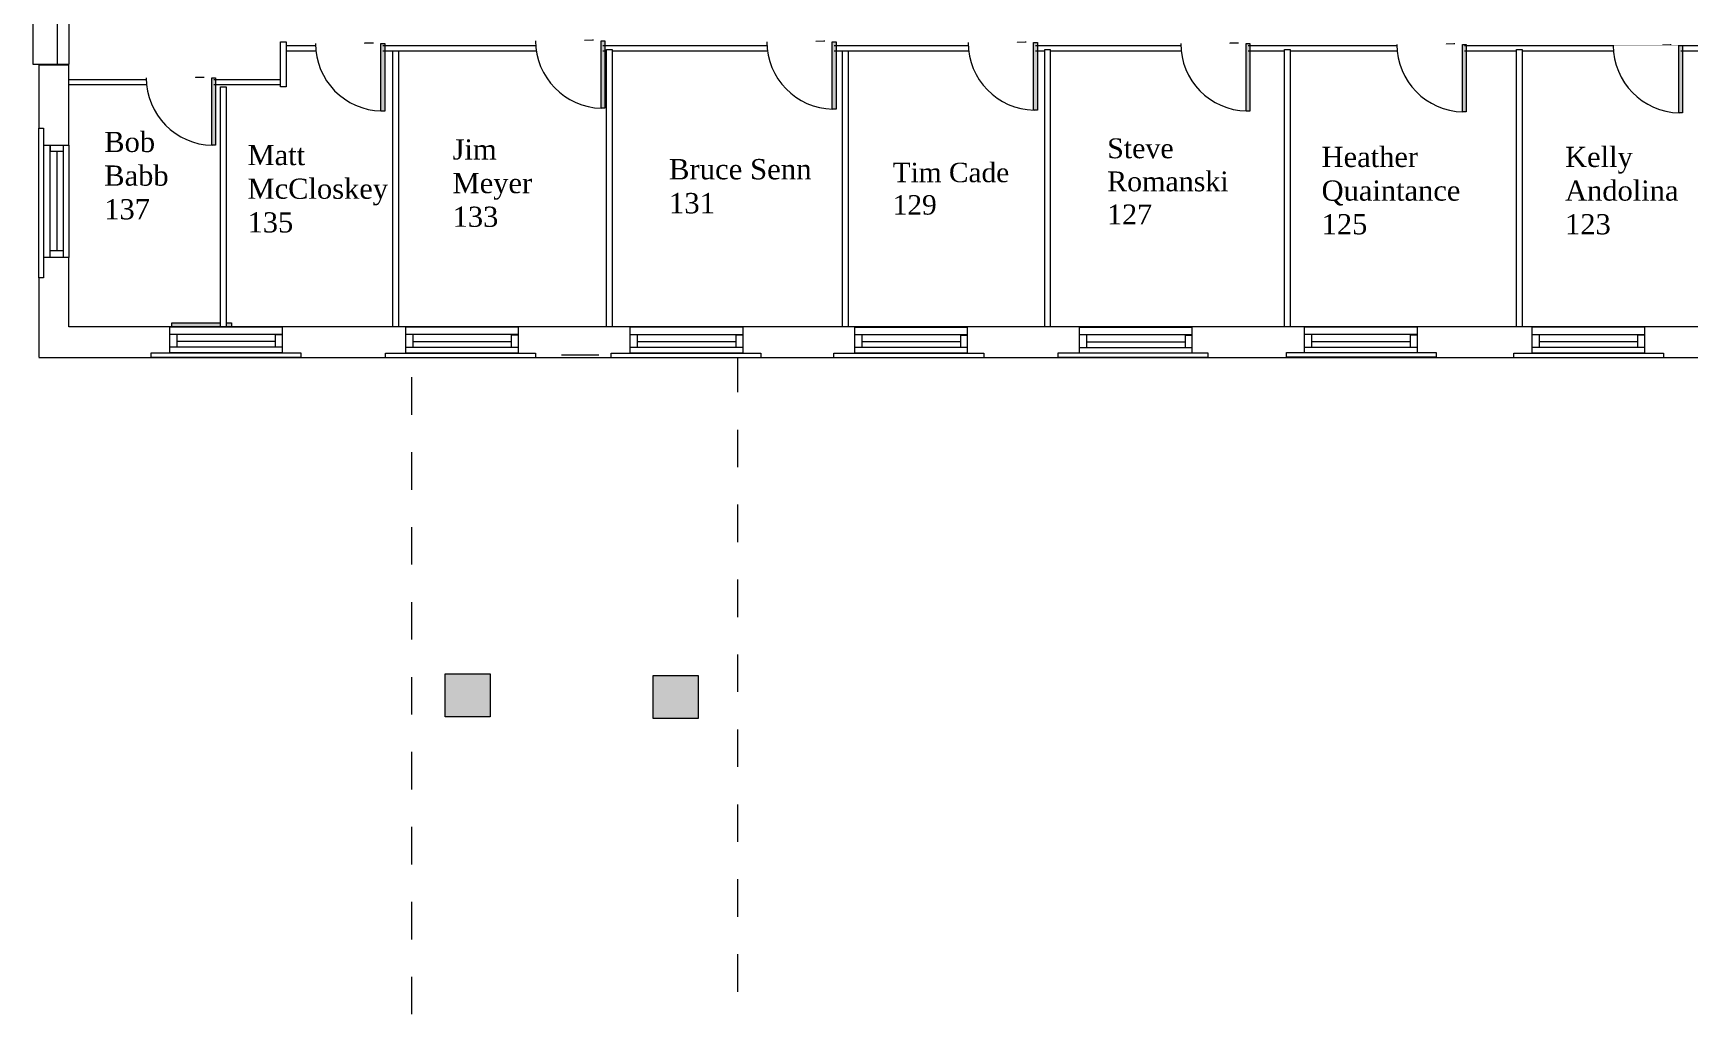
# Model space of a CAD drawing. Header units: inches. Extents: x -1989 to 2159, y -2212 to 2149.
# Drawn here: x -1846 to -962, y -367 to 160 of the extents above; entities that cross this region are included whole.
import ezdxf

# ---------------------------------------------------------------- set-up
doc = ezdxf.new("R2010")
doc.units = ezdxf.units.IN
doc.header["$LTSCALE"] = 96
doc.header["$MEASUREMENT"] = 0
doc.linetypes.add('STYLE_01', pattern=[0.416641, 0.208282, -0.208359])
doc.layers.add('None', color=7, linetype='Continuous', lineweight=5)
doc.styles.add('Times', font='Times')

# ---------------------------------------------------------------- blocks, each defined once
blk = doc.blocks.new('*U18')
at = {"color": 7, "linetype": 'Continuous', "lineweight": 13}
blk.add_wipeout([(-1773.17, 2.96), (-1713.17, 2.96), (-1713.17, -11.04), (-1773.17, -11.04)], dxfattribs=at).dxf.layer = 'None'
at = {"layer": 'None', "color": 7, "linetype": 'Continuous', "lineweight": 13}
blk.add_lwpolyline([(-1773.17, 2.96), (-1713.17, 2.96), (-1713.17, -11.04), (-1773.17, -11.04)], close=True, dxfattribs=at)
at = {"color": 7, "linetype": 'Continuous', "lineweight": 13}
blk.add_wipeout([(-1773.17, -1.04), (-1713.17, -1.04), (-1713.17, -8.04), (-1773.17, -8.04)], dxfattribs=at).dxf.layer = 'None'
at = {"layer": 'None', "color": 7, "linetype": 'Continuous', "lineweight": 13}
blk.add_line((-1772.92, -4.79), (-1713.17, -4.79), dxfattribs=at)
blk.add_lwpolyline([(-1773.17, -1.04), (-1713.17, -1.04), (-1713.17, -8.04), (-1773.17, -8.04)], close=True, dxfattribs=at)
at = {"color": 7, "linetype": 'Continuous', "lineweight": 13}
for points in [[(-1773.17, -1.04), (-1769.42, -1.04), (-1769.42, -8.04), (-1773.17, -8.04)], [(-1716.67, -1.29), (-1713.17, -1.29), (-1713.17, -8.04), (-1716.67, -8.04)]]:
    blk.add_wipeout(points, dxfattribs=at).dxf.layer = 'None'
at = {"layer": 'None', "color": 7, "linetype": 'Continuous', "lineweight": 13}
for points in [[(-1773.17, -1.04), (-1769.42, -1.04), (-1769.42, -8.04), (-1773.17, -8.04)], [(-1716.67, -1.29), (-1713.17, -1.29), (-1713.17, -8.04), (-1716.67, -8.04)]]:
    blk.add_lwpolyline(points, close=True, dxfattribs=at)
blk = doc.blocks.new('*U19')
at = {"color": 7, "linetype": 'Continuous', "lineweight": 13}
blk.add_wipeout([(-1647.23, 2.89), (-1587.23, 2.89), (-1587.23, -11.11), (-1647.23, -11.11)], dxfattribs=at).dxf.layer = 'None'
at = {"layer": 'None', "color": 7, "linetype": 'Continuous', "lineweight": 13}
blk.add_lwpolyline([(-1647.23, 2.89), (-1587.23, 2.89), (-1587.23, -11.11), (-1647.23, -11.11)], close=True, dxfattribs=at)
at = {"color": 7, "linetype": 'Continuous', "lineweight": 13}
blk.add_wipeout([(-1647.23, -1.11), (-1587.23, -1.11), (-1587.23, -8.11), (-1647.23, -8.11)], dxfattribs=at).dxf.layer = 'None'
at = {"layer": 'None', "color": 7, "linetype": 'Continuous', "lineweight": 13}
blk.add_line((-1646.98, -4.86), (-1587.23, -4.86), dxfattribs=at)
blk.add_lwpolyline([(-1647.23, -1.11), (-1587.23, -1.11), (-1587.23, -8.11), (-1647.23, -8.11)], close=True, dxfattribs=at)
at = {"color": 7, "linetype": 'Continuous', "lineweight": 13}
for points in [[(-1647.23, -1.11), (-1643.48, -1.11), (-1643.48, -8.11), (-1647.23, -8.11)], [(-1590.73, -1.36), (-1587.23, -1.36), (-1587.23, -8.11), (-1590.73, -8.11)]]:
    blk.add_wipeout(points, dxfattribs=at).dxf.layer = 'None'
at = {"layer": 'None', "color": 7, "linetype": 'Continuous', "lineweight": 13}
for points in [[(-1647.23, -1.11), (-1643.48, -1.11), (-1643.48, -8.11), (-1647.23, -8.11)], [(-1590.73, -1.36), (-1587.23, -1.36), (-1587.23, -8.11), (-1590.73, -8.11)]]:
    blk.add_lwpolyline(points, close=True, dxfattribs=at)
blk = doc.blocks.new('*U20')
at = {"color": 7, "linetype": 'Continuous', "lineweight": 13}
blk.add_wipeout([(-1527.29, 2.83), (-1467.29, 2.83), (-1467.29, -11.17), (-1527.29, -11.17)], dxfattribs=at).dxf.layer = 'None'
at = {"layer": 'None', "color": 7, "linetype": 'Continuous', "lineweight": 13}
blk.add_lwpolyline([(-1527.29, 2.83), (-1467.29, 2.83), (-1467.29, -11.17), (-1527.29, -11.17)], close=True, dxfattribs=at)
at = {"color": 7, "linetype": 'Continuous', "lineweight": 13}
blk.add_wipeout([(-1527.29, -1.17), (-1467.29, -1.17), (-1467.29, -8.17), (-1527.29, -8.17)], dxfattribs=at).dxf.layer = 'None'
at = {"layer": 'None', "color": 7, "linetype": 'Continuous', "lineweight": 13}
blk.add_line((-1527.04, -4.92), (-1467.29, -4.92), dxfattribs=at)
blk.add_lwpolyline([(-1527.29, -1.17), (-1467.29, -1.17), (-1467.29, -8.17), (-1527.29, -8.17)], close=True, dxfattribs=at)
at = {"color": 7, "linetype": 'Continuous', "lineweight": 13}
for points in [[(-1527.29, -1.17), (-1523.54, -1.17), (-1523.54, -8.17), (-1527.29, -8.17)], [(-1470.79, -1.42), (-1467.29, -1.42), (-1467.29, -8.17), (-1470.79, -8.17)]]:
    blk.add_wipeout(points, dxfattribs=at).dxf.layer = 'None'
at = {"layer": 'None', "color": 7, "linetype": 'Continuous', "lineweight": 13}
for points in [[(-1527.29, -1.17), (-1523.54, -1.17), (-1523.54, -8.17), (-1527.29, -8.17)], [(-1470.79, -1.42), (-1467.29, -1.42), (-1467.29, -8.17), (-1470.79, -8.17)]]:
    blk.add_lwpolyline(points, close=True, dxfattribs=at)
blk = doc.blocks.new('*U21')
at = {"color": 7, "linetype": 'Continuous', "lineweight": 13}
blk.add_wipeout([(-1407.35, 2.77), (-1347.35, 2.77), (-1347.35, -11.23), (-1407.35, -11.23)], dxfattribs=at).dxf.layer = 'None'
at = {"layer": 'None', "color": 7, "linetype": 'Continuous', "lineweight": 13}
blk.add_lwpolyline([(-1407.35, 2.77), (-1347.35, 2.77), (-1347.35, -11.23), (-1407.35, -11.23)], close=True, dxfattribs=at)
at = {"color": 7, "linetype": 'Continuous', "lineweight": 13}
blk.add_wipeout([(-1407.35, -1.23), (-1347.35, -1.23), (-1347.35, -8.23), (-1407.35, -8.23)], dxfattribs=at).dxf.layer = 'None'
at = {"layer": 'None', "color": 7, "linetype": 'Continuous', "lineweight": 13}
blk.add_line((-1407.1, -4.98), (-1347.35, -4.98), dxfattribs=at)
blk.add_lwpolyline([(-1407.35, -1.23), (-1347.35, -1.23), (-1347.35, -8.23), (-1407.35, -8.23)], close=True, dxfattribs=at)
at = {"color": 7, "linetype": 'Continuous', "lineweight": 13}
for points in [[(-1407.35, -1.23), (-1403.6, -1.23), (-1403.6, -8.23), (-1407.35, -8.23)], [(-1350.85, -1.48), (-1347.35, -1.48), (-1347.35, -8.23), (-1350.85, -8.23)]]:
    blk.add_wipeout(points, dxfattribs=at).dxf.layer = 'None'
at = {"layer": 'None', "color": 7, "linetype": 'Continuous', "lineweight": 13}
for points in [[(-1407.35, -1.23), (-1403.6, -1.23), (-1403.6, -8.23), (-1407.35, -8.23)], [(-1350.85, -1.48), (-1347.35, -1.48), (-1347.35, -8.23), (-1350.85, -8.23)]]:
    blk.add_lwpolyline(points, close=True, dxfattribs=at)
blk = doc.blocks.new('*U22')
at = {"color": 7, "linetype": 'Continuous', "lineweight": 13}
blk.add_wipeout([(-1287.42, 2.71), (-1227.42, 2.71), (-1227.42, -11.29), (-1287.42, -11.29)], dxfattribs=at).dxf.layer = 'None'
at = {"layer": 'None', "color": 7, "linetype": 'Continuous', "lineweight": 13}
blk.add_lwpolyline([(-1287.42, 2.71), (-1227.42, 2.71), (-1227.42, -11.29), (-1287.42, -11.29)], close=True, dxfattribs=at)
at = {"color": 7, "linetype": 'Continuous', "lineweight": 13}
blk.add_wipeout([(-1287.42, -1.29), (-1227.42, -1.29), (-1227.42, -8.29), (-1287.42, -8.29)], dxfattribs=at).dxf.layer = 'None'
at = {"layer": 'None', "color": 7, "linetype": 'Continuous', "lineweight": 13}
blk.add_line((-1287.17, -5.04), (-1227.42, -5.04), dxfattribs=at)
blk.add_lwpolyline([(-1287.42, -1.29), (-1227.42, -1.29), (-1227.42, -8.29), (-1287.42, -8.29)], close=True, dxfattribs=at)
at = {"color": 7, "linetype": 'Continuous', "lineweight": 13}
for points in [[(-1287.42, -1.29), (-1283.67, -1.29), (-1283.67, -8.29), (-1287.42, -8.29)], [(-1230.92, -1.54), (-1227.42, -1.54), (-1227.42, -8.29), (-1230.92, -8.29)]]:
    blk.add_wipeout(points, dxfattribs=at).dxf.layer = 'None'
at = {"layer": 'None', "color": 7, "linetype": 'Continuous', "lineweight": 13}
for points in [[(-1287.42, -1.29), (-1283.67, -1.29), (-1283.67, -8.29), (-1287.42, -8.29)], [(-1230.92, -1.54), (-1227.42, -1.54), (-1227.42, -8.29), (-1230.92, -8.29)]]:
    blk.add_lwpolyline(points, close=True, dxfattribs=at)
blk = doc.blocks.new('*U23')
at = {"color": 7, "linetype": 'Continuous', "lineweight": 13}
blk.add_wipeout([(-1167.23, 2.89), (-1107.23, 2.89), (-1107.23, -11.11), (-1167.23, -11.11)], dxfattribs=at).dxf.layer = 'None'
at = {"layer": 'None', "color": 7, "linetype": 'Continuous', "lineweight": 13}
blk.add_lwpolyline([(-1167.23, 2.89), (-1107.23, 2.89), (-1107.23, -11.11), (-1167.23, -11.11)], close=True, dxfattribs=at)
at = {"color": 7, "linetype": 'Continuous', "lineweight": 13}
blk.add_wipeout([(-1167.23, -1.11), (-1107.23, -1.11), (-1107.23, -8.11), (-1167.23, -8.11)], dxfattribs=at).dxf.layer = 'None'
at = {"layer": 'None', "color": 7, "linetype": 'Continuous', "lineweight": 13}
blk.add_line((-1166.98, -4.86), (-1107.23, -4.86), dxfattribs=at)
blk.add_lwpolyline([(-1167.23, -1.11), (-1107.23, -1.11), (-1107.23, -8.11), (-1167.23, -8.11)], close=True, dxfattribs=at)
at = {"color": 7, "linetype": 'Continuous', "lineweight": 13}
for points in [[(-1167.23, -1.11), (-1163.48, -1.11), (-1163.48, -8.11), (-1167.23, -8.11)], [(-1110.73, -1.36), (-1107.23, -1.36), (-1107.23, -8.11), (-1110.73, -8.11)]]:
    blk.add_wipeout(points, dxfattribs=at).dxf.layer = 'None'
at = {"layer": 'None', "color": 7, "linetype": 'Continuous', "lineweight": 13}
for points in [[(-1167.23, -1.11), (-1163.48, -1.11), (-1163.48, -8.11), (-1167.23, -8.11)], [(-1110.73, -1.36), (-1107.23, -1.36), (-1107.23, -8.11), (-1110.73, -8.11)]]:
    blk.add_lwpolyline(points, close=True, dxfattribs=at)
blk = doc.blocks.new('*U24')
at = {"color": 7, "linetype": 'Continuous', "lineweight": 13}
blk.add_wipeout([(-1045.79, 2.83), (-985.79, 2.83), (-985.79, -11.17), (-1045.79, -11.17)], dxfattribs=at).dxf.layer = 'None'
at = {"layer": 'None', "color": 7, "linetype": 'Continuous', "lineweight": 13}
blk.add_lwpolyline([(-1045.79, 2.83), (-985.79, 2.83), (-985.79, -11.17), (-1045.79, -11.17)], close=True, dxfattribs=at)
at = {"color": 7, "linetype": 'Continuous', "lineweight": 13}
blk.add_wipeout([(-1045.79, -1.17), (-985.79, -1.17), (-985.79, -8.17), (-1045.79, -8.17)], dxfattribs=at).dxf.layer = 'None'
at = {"layer": 'None', "color": 7, "linetype": 'Continuous', "lineweight": 13}
blk.add_line((-1045.54, -4.92), (-985.79, -4.92), dxfattribs=at)
blk.add_lwpolyline([(-1045.79, -1.17), (-985.79, -1.17), (-985.79, -8.17), (-1045.79, -8.17)], close=True, dxfattribs=at)
at = {"color": 7, "linetype": 'Continuous', "lineweight": 13}
for points in [[(-1045.79, -1.17), (-1042.04, -1.17), (-1042.04, -8.17), (-1045.79, -8.17)], [(-989.29, -1.42), (-985.79, -1.42), (-985.79, -8.17), (-989.29, -8.17)]]:
    blk.add_wipeout(points, dxfattribs=at).dxf.layer = 'None'
at = {"layer": 'None', "color": 7, "linetype": 'Continuous', "lineweight": 13}
for points in [[(-1045.79, -1.17), (-1042.04, -1.17), (-1042.04, -8.17), (-1045.79, -8.17)], [(-989.29, -1.42), (-985.79, -1.42), (-985.79, -8.17), (-989.29, -8.17)]]:
    blk.add_lwpolyline(points, close=True, dxfattribs=at)
blk = doc.blocks.new('*U33')
at = {"color": 7, "linetype": 'Continuous', "lineweight": 13}
blk.add_wipeout([(-1841.12, 99.89), (-1827.12, 99.89), (-1827.12, 39.89), (-1841.12, 39.89)], dxfattribs=at).dxf.layer = 'None'
at = {"layer": 'None', "color": 7, "linetype": 'Continuous', "lineweight": 13}
blk.add_lwpolyline([(-1841.12, 99.89), (-1827.12, 99.89), (-1827.12, 39.89), (-1841.12, 39.89)], close=True, dxfattribs=at)
at = {"color": 7, "linetype": 'Continuous', "lineweight": 13}
blk.add_wipeout([(-1837.12, 99.89), (-1830.12, 99.89), (-1830.12, 39.89), (-1837.12, 39.89)], dxfattribs=at).dxf.layer = 'None'
at = {"layer": 'None', "color": 7, "linetype": 'Continuous', "lineweight": 13}
blk.add_line((-1833.37, 40.14), (-1833.37, 99.89), dxfattribs=at)
blk.add_lwpolyline([(-1837.12, 99.89), (-1830.12, 99.89), (-1830.12, 39.89), (-1837.12, 39.89)], close=True, dxfattribs=at)
at = {"color": 7, "linetype": 'Continuous', "lineweight": 13}
for points in [[(-1836.87, 99.89), (-1830.12, 99.89), (-1830.12, 96.39), (-1836.87, 96.39)], [(-1837.12, 43.64), (-1830.12, 43.64), (-1830.12, 39.89), (-1837.12, 39.89)]]:
    blk.add_wipeout(points, dxfattribs=at).dxf.layer = 'None'
at = {"layer": 'None', "color": 7, "linetype": 'Continuous', "lineweight": 13}
for points in [[(-1836.87, 99.89), (-1830.12, 99.89), (-1830.12, 96.39), (-1836.87, 96.39)], [(-1837.12, 43.64), (-1830.12, 43.64), (-1830.12, 39.89), (-1837.12, 39.89)]]:
    blk.add_lwpolyline(points, close=True, dxfattribs=at)
blk = doc.blocks.new('*U42')
at = {"color": 7, "linetype": 'STYLE_01', "lineweight": 13}
blk.add_wipeout([(-976.17, 147.08), (-971.67, 147.08), (-971.67, 153.21), (-976.17, 153.21)], dxfattribs=at).dxf.layer = 'None'
at = {"layer": 'None', "color": 7, "linetype": 'STYLE_01', "lineweight": 13}
for p, q in [((-971.67, 145.83), (-971.67, 153.71)), ((-976.17, 150.08), (-1003.04, 150.08))]:
    blk.add_line(p, q, dxfattribs=at)
blk.add_lwpolyline([(-976.17, 147.08), (-971.67, 147.08), (-971.67, 153.21), (-976.17, 153.21)], close=True, dxfattribs=at)
at = {"color": 7, "linetype": 'Continuous', "lineweight": 13}
blk.add_wipeout([(-967.2, 117.09), (-974.11, 117.91), (-980.73, 120.05), (-986.82, 123.42), (-992.15, 127.9), (-996.51, 133.33), (-999.75, 139.49), (-1001.74, 146.15), (-1002.42, 153.08), (-966.42, 153.08)], dxfattribs=at).dxf.layer = 'None'
at = {"layer": 'None', "linetype": 'Continuous', "lineweight": 5}
blk.add_hatch(color=255, dxfattribs=at).paths.add_polyline_path([(-965.42, 117.08), (-967.42, 117.08), (-967.42, 153.08), (-965.42, 153.08)])
at = {"layer": 'None', "color": 7, "linetype": 'Continuous', "lineweight": 13}
blk.add_lwpolyline([(-965.42, 117.08), (-967.42, 117.08), (-967.42, 153.08), (-965.42, 153.08)], close=True, dxfattribs=at)
blk.add_arc((-966.42, 153.08), 36, 180, 268.75456, dxfattribs=at)
blk = doc.blocks.new('*U43')
at = {"color": 7, "linetype": 'STYLE_01', "lineweight": 13}
blk.add_wipeout([(-1091.67, 147.58), (-1087.17, 147.58), (-1087.17, 153.71), (-1091.67, 153.71)], dxfattribs=at).dxf.layer = 'None'
at = {"layer": 'None', "color": 7, "linetype": 'STYLE_01', "lineweight": 13}
for p, q in [((-1091.67, 150.58), (-1118.54, 150.58)), ((-1087.17, 146.33), (-1087.17, 154.21))]:
    blk.add_line(p, q, dxfattribs=at)
blk.add_lwpolyline([(-1091.67, 147.58), (-1087.17, 147.58), (-1087.17, 153.71), (-1091.67, 153.71)], close=True, dxfattribs=at)
at = {"color": 7, "linetype": 'Continuous', "lineweight": 13}
blk.add_wipeout([(-1082.7, 117.59), (-1089.61, 118.41), (-1096.23, 120.55), (-1102.32, 123.92), (-1107.65, 128.4), (-1112.01, 133.83), (-1115.25, 139.99), (-1117.24, 146.65), (-1117.92, 153.58), (-1081.92, 153.58)], dxfattribs=at).dxf.layer = 'None'
at = {"layer": 'None', "linetype": 'Continuous', "lineweight": 5}
blk.add_hatch(color=255, dxfattribs=at).paths.add_polyline_path([(-1080.92, 117.58), (-1082.92, 117.58), (-1082.92, 153.58), (-1080.92, 153.58)])
at = {"layer": 'None', "color": 7, "linetype": 'Continuous', "lineweight": 13}
blk.add_lwpolyline([(-1080.92, 117.58), (-1082.92, 117.58), (-1082.92, 153.58), (-1080.92, 153.58)], close=True, dxfattribs=at)
blk.add_arc((-1081.92, 153.58), 36, 180, 268.75456, dxfattribs=at)
blk = doc.blocks.new('*U44')
at = {"color": 7, "linetype": 'STYLE_01', "lineweight": 13}
blk.add_wipeout([(-1207.17, 148.08), (-1202.67, 148.08), (-1202.67, 154.21), (-1207.17, 154.21)], dxfattribs=at).dxf.layer = 'None'
at = {"layer": 'None', "color": 7, "linetype": 'STYLE_01', "lineweight": 13}
for p, q in [((-1207.17, 151.08), (-1234.04, 151.08)), ((-1202.67, 146.83), (-1202.67, 154.71))]:
    blk.add_line(p, q, dxfattribs=at)
blk.add_lwpolyline([(-1207.17, 148.08), (-1202.67, 148.08), (-1202.67, 154.21), (-1207.17, 154.21)], close=True, dxfattribs=at)
at = {"color": 7, "linetype": 'Continuous', "lineweight": 13}
blk.add_wipeout([(-1198.2, 118.09), (-1205.11, 118.91), (-1211.73, 121.05), (-1217.82, 124.42), (-1223.15, 128.9), (-1227.51, 134.33), (-1230.75, 140.49), (-1232.74, 147.15), (-1233.42, 154.08), (-1197.42, 154.08)], dxfattribs=at).dxf.layer = 'None'
at = {"layer": 'None', "linetype": 'Continuous', "lineweight": 5}
blk.add_hatch(color=255, dxfattribs=at).paths.add_polyline_path([(-1196.42, 118.08), (-1198.42, 118.08), (-1198.42, 154.08), (-1196.42, 154.08)])
at = {"layer": 'None', "color": 7, "linetype": 'Continuous', "lineweight": 13}
blk.add_lwpolyline([(-1196.42, 118.08), (-1198.42, 118.08), (-1198.42, 154.08), (-1196.42, 154.08)], close=True, dxfattribs=at)
blk.add_arc((-1197.42, 154.08), 36, 180, 268.75456, dxfattribs=at)
blk = doc.blocks.new('*U45')
at = {"color": 7, "linetype": 'STYLE_01', "lineweight": 13}
blk.add_wipeout([(-1320.67, 148.58), (-1316.17, 148.58), (-1316.17, 154.71), (-1320.67, 154.71)], dxfattribs=at).dxf.layer = 'None'
at = {"layer": 'None', "color": 7, "linetype": 'STYLE_01', "lineweight": 13}
for p, q in [((-1320.67, 151.58), (-1347.54, 151.58)), ((-1316.17, 147.33), (-1316.17, 155.21))]:
    blk.add_line(p, q, dxfattribs=at)
blk.add_lwpolyline([(-1320.67, 148.58), (-1316.17, 148.58), (-1316.17, 154.71), (-1320.67, 154.71)], close=True, dxfattribs=at)
at = {"color": 7, "linetype": 'Continuous', "lineweight": 13}
blk.add_wipeout([(-1311.7, 118.59), (-1318.61, 119.41), (-1325.23, 121.55), (-1331.32, 124.92), (-1336.65, 129.4), (-1341.01, 134.83), (-1344.25, 140.99), (-1346.24, 147.65), (-1346.92, 154.58), (-1310.92, 154.58)], dxfattribs=at).dxf.layer = 'None'
at = {"layer": 'None', "linetype": 'Continuous', "lineweight": 5}
blk.add_hatch(color=255, dxfattribs=at).paths.add_polyline_path([(-1309.92, 118.58), (-1311.92, 118.58), (-1311.92, 154.58), (-1309.92, 154.58)])
at = {"layer": 'None', "color": 7, "linetype": 'Continuous', "lineweight": 13}
blk.add_lwpolyline([(-1309.92, 118.58), (-1311.92, 118.58), (-1311.92, 154.58), (-1309.92, 154.58)], close=True, dxfattribs=at)
blk.add_arc((-1310.92, 154.58), 36, 180, 268.75456, dxfattribs=at)
blk = doc.blocks.new('*U46')
at = {"color": 7, "linetype": 'STYLE_01', "lineweight": 13}
blk.add_wipeout([(-1428.17, 149.08), (-1423.67, 149.08), (-1423.67, 155.21), (-1428.17, 155.21)], dxfattribs=at).dxf.layer = 'None'
at = {"layer": 'None', "color": 7, "linetype": 'STYLE_01', "lineweight": 13}
for p, q in [((-1428.17, 152.08), (-1455.04, 152.08)), ((-1423.67, 147.83), (-1423.67, 155.71))]:
    blk.add_line(p, q, dxfattribs=at)
blk.add_lwpolyline([(-1428.17, 149.08), (-1423.67, 149.08), (-1423.67, 155.21), (-1428.17, 155.21)], close=True, dxfattribs=at)
at = {"color": 7, "linetype": 'Continuous', "lineweight": 13}
blk.add_wipeout([(-1419.2, 119.09), (-1426.11, 119.91), (-1432.73, 122.05), (-1438.82, 125.42), (-1444.15, 129.9), (-1448.51, 135.33), (-1451.75, 141.49), (-1453.74, 148.15), (-1454.42, 155.08), (-1418.42, 155.08)], dxfattribs=at).dxf.layer = 'None'
at = {"layer": 'None', "linetype": 'Continuous', "lineweight": 211}
blk.add_hatch(color=255, dxfattribs=at).paths.add_polyline_path([(-1417.42, 119.08), (-1419.42, 119.08), (-1419.42, 155.08), (-1417.42, 155.08)])
at = {"layer": 'None', "color": 7, "linetype": 'Continuous', "lineweight": 13}
blk.add_lwpolyline([(-1417.42, 119.08), (-1419.42, 119.08), (-1419.42, 155.08), (-1417.42, 155.08)], close=True, dxfattribs=at)
blk.add_arc((-1418.42, 155.08), 36, 180, 268.75456, dxfattribs=at)
blk = doc.blocks.new('*U47')
at = {"color": 7, "linetype": 'STYLE_01', "lineweight": 13}
blk.add_wipeout([(-1551.67, 149.58), (-1547.17, 149.58), (-1547.17, 155.71), (-1551.67, 155.71)], dxfattribs=at).dxf.layer = 'None'
at = {"layer": 'None', "color": 7, "linetype": 'STYLE_01', "lineweight": 13}
for p, q in [((-1551.67, 152.58), (-1578.54, 152.58)), ((-1547.17, 148.33), (-1547.17, 156.21))]:
    blk.add_line(p, q, dxfattribs=at)
blk.add_lwpolyline([(-1551.67, 149.58), (-1547.17, 149.58), (-1547.17, 155.71), (-1551.67, 155.71)], close=True, dxfattribs=at)
at = {"color": 7, "linetype": 'Continuous', "lineweight": 13}
blk.add_wipeout([(-1542.7, 119.59), (-1549.61, 120.41), (-1556.23, 122.55), (-1562.32, 125.92), (-1567.65, 130.4), (-1572.01, 135.83), (-1575.25, 141.99), (-1577.24, 148.65), (-1577.92, 155.58), (-1541.92, 155.58)], dxfattribs=at).dxf.layer = 'None'
at = {"layer": 'None', "linetype": 'Continuous', "lineweight": 5}
blk.add_hatch(color=255, dxfattribs=at).paths.add_polyline_path([(-1540.92, 119.58), (-1542.92, 119.58), (-1542.92, 155.58), (-1540.92, 155.58)])
at = {"layer": 'None', "color": 7, "linetype": 'Continuous', "lineweight": 13}
blk.add_lwpolyline([(-1540.92, 119.58), (-1542.92, 119.58), (-1542.92, 155.58), (-1540.92, 155.58)], close=True, dxfattribs=at)
blk.add_arc((-1541.92, 155.58), 36, 180, 268.75456, dxfattribs=at)
blk = doc.blocks.new('*U48')
at = {"color": 7, "linetype": 'STYLE_01', "lineweight": 13}
blk.add_wipeout([(-1669.17, 148.08), (-1664.67, 148.08), (-1664.67, 154.21), (-1669.17, 154.21)], dxfattribs=at).dxf.layer = 'None'
at = {"layer": 'None', "color": 7, "linetype": 'STYLE_01', "lineweight": 13}
for p, q in [((-1669.17, 151.08), (-1696.04, 151.08)), ((-1664.67, 146.83), (-1664.67, 154.71))]:
    blk.add_line(p, q, dxfattribs=at)
blk.add_lwpolyline([(-1669.17, 148.08), (-1664.67, 148.08), (-1664.67, 154.21), (-1669.17, 154.21)], close=True, dxfattribs=at)
at = {"color": 7, "linetype": 'Continuous', "lineweight": 13}
blk.add_wipeout([(-1660.2, 118.09), (-1667.11, 118.91), (-1673.73, 121.05), (-1679.82, 124.42), (-1685.15, 128.9), (-1689.51, 134.33), (-1692.75, 140.49), (-1694.74, 147.15), (-1695.42, 154.08), (-1659.42, 154.08)], dxfattribs=at).dxf.layer = 'None'
at = {"layer": 'None', "linetype": 'Continuous', "lineweight": 5}
blk.add_hatch(color=255, dxfattribs=at).paths.add_polyline_path([(-1658.42, 118.08), (-1660.42, 118.08), (-1660.42, 154.08), (-1658.42, 154.08)])
at = {"layer": 'None', "color": 7, "linetype": 'Continuous', "lineweight": 13}
blk.add_lwpolyline([(-1658.42, 118.08), (-1660.42, 118.08), (-1660.42, 154.08), (-1658.42, 154.08)], close=True, dxfattribs=at)
blk.add_arc((-1659.42, 154.08), 36, 180, 268.75456, dxfattribs=at)
blk = doc.blocks.new('*U60')
at = {"color": 7, "linetype": 'STYLE_01', "lineweight": 13}
blk.add_wipeout([(-1759.48, 129.77), (-1754.98, 129.77), (-1754.98, 135.89), (-1759.48, 135.89)], dxfattribs=at).dxf.layer = 'None'
at = {"layer": 'None', "color": 7, "linetype": 'STYLE_01', "lineweight": 13}
for p, q in [((-1759.48, 132.77), (-1786.35, 132.77)), ((-1754.98, 128.52), (-1754.98, 136.39))]:
    blk.add_line(p, q, dxfattribs=at)
blk.add_lwpolyline([(-1759.48, 129.77), (-1754.98, 129.77), (-1754.98, 135.89), (-1759.48, 135.89)], close=True, dxfattribs=at)
at = {"color": 7, "linetype": 'Continuous', "lineweight": 13}
blk.add_wipeout([(-1750.51, 99.78), (-1757.42, 100.6), (-1764.05, 102.74), (-1770.13, 106.11), (-1775.46, 110.59), (-1779.82, 116.01), (-1783.06, 122.17), (-1785.06, 128.84), (-1785.73, 135.77), (-1749.73, 135.77)], dxfattribs=at).dxf.layer = 'None'
at = {"layer": 'None', "linetype": 'Continuous', "lineweight": 211}
blk.add_hatch(color=255, dxfattribs=at).paths.add_polyline_path([(-1748.73, 99.77), (-1750.73, 99.77), (-1750.73, 135.77), (-1748.73, 135.77)])
at = {"layer": 'None', "color": 7, "linetype": 'Continuous', "lineweight": 13}
blk.add_lwpolyline([(-1748.73, 99.77), (-1750.73, 99.77), (-1750.73, 135.77), (-1748.73, 135.77)], close=True, dxfattribs=at)
blk.add_arc((-1749.73, 135.77), 36, 180, 268.75456, dxfattribs=at)

msp = doc.modelspace()

# ---------------------------------------------------------------- linework, layer by layer
at = {"layer": 'None', "color": 7, "linetype": 'Continuous', "lineweight": 13}
for p, q in [((-1843.17, 374.96), (-1843.17, -13.29)), ((-1827.17, 2.96), (-1827.17, 142.46))]:
    msp.add_line(p, q, dxfattribs=at)

# ---------------------------------------------------------------- texts
at = {"layer": 'None', "color": 7, "attachment_point": 1, "style": 'Times'}
for s, insert, char_height in [('Bob\\PBabb\\P137', (-1808.17, 106.96), 10.774), ('Jim \\PMeyer\\P133', (-1622.17, 102.96), 10.774), ('Steve \\PRomanski\\P127', (-1272.67, 103.46), 10.589), ('Heather\\PQuaintance\\P125', (-1158.17, 98.96), 10.774), ('Kelly\\PAndolina\\P123', (-1028.17, 98.96), 10.774), ('Bruce Senn\\P131', (-1506.67, 92.46), 10.871), ('Tim Cade\\P129', (-1387.17, 90.46), 10.369)]:
    msp.add_mtext(s, dxfattribs=dict(at, insert=insert, char_height=char_height))

# ---------------------------------------------------------------- wipeouts: each hides what was drawn before it
at = {"color": 7, "linetype": 'Continuous', "lineweight": 9}
for points in [[(-1651.04, 150.96), (-1651.04, 2.96), (-1654.04, 2.96), (-1654.04, 150.96)], [(-1411.04, 150.96), (-1411.04, 2.96), (-1414.04, 2.96), (-1414.04, 150.96)]]:
    msp.add_wipeout(points, dxfattribs=at).dxf.layer = 'None'
at = {"color": 7, "linetype": 'STYLE_01', "lineweight": 5}
msp.add_wipeout([(-1644, -12), (-1470, -12), (-1470, -684), (-1644, -684)], dxfattribs=at).dxf.layer = 'None'

# ---------------------------------------------------------------- next in the draw order: hatches: boundary and pattern name
at = {"layer": 'None', "linetype": 'Continuous', "lineweight": 5}
for points in [[(-1626.12, -182.29), (-1602.12, -182.29), (-1602.12, -205.29), (-1626.12, -205.29)], [(-1515.06, -183.23), (-1491.06, -183.23), (-1491.06, -206.23), (-1515.06, -206.23)]]:
    msp.add_hatch(color=255, dxfattribs=at).paths.add_polyline_path(points)

# ---------------------------------------------------------------- next in the draw order: linework, layer by layer
at = {"layer": 'None', "color": 7, "linetype": 'Continuous', "lineweight": 13}
for p, q in [((-695.17, 2.96), (-1827.17, 2.96)), ((-1843.17, -13.54), (-711.67, -13.54))]:
    msp.add_line(p, q, dxfattribs=at)
at = {"layer": 'None', "color": 7, "linetype": 'Continuous', "lineweight": 9}
for points in [[(-1651.04, 150.96), (-1651.04, 2.96), (-1654.04, 2.96), (-1654.04, 150.96)], [(-1411.04, 150.96), (-1411.04, 2.96), (-1414.04, 2.96), (-1414.04, 150.96)]]:
    msp.add_lwpolyline(points, close=True, dxfattribs=at)
at = {"layer": 'None', "color": 7, "linetype": 'STYLE_01', "lineweight": 5}
msp.add_lwpolyline([(-1644, -12), (-1470, -12), (-1470, -684), (-1644, -684)], close=True, dxfattribs=at)
at = {"layer": 'None', "color": 7, "linetype": 'Continuous', "lineweight": 5}
for points in [[(-1626.12, -182.29), (-1602.12, -182.29), (-1602.12, -205.29), (-1626.12, -205.29)], [(-1515.06, -183.23), (-1491.06, -183.23), (-1491.06, -206.23), (-1515.06, -206.23)]]:
    msp.add_lwpolyline(points, close=True, dxfattribs=at)

# ---------------------------------------------------------------- next in the draw order: block references
at = {"layer": 'None', "color": 7}
msp.add_blockref('*U33', (0, 0), dxfattribs=at)

# ---------------------------------------------------------------- next in the draw order: texts
at = {"layer": 'None', "color": 7, "insert": (-1731.67, 99.96), "char_height": 10.774, "attachment_point": 1, "style": 'Times'}
msp.add_mtext('Matt\\PMcCloskey\\P135\\P', dxfattribs=at)

# ---------------------------------------------------------------- next in the draw order: wipeouts: each hides what was drawn before it
at = {"color": 7, "linetype": 'Continuous', "lineweight": 13}
msp.add_wipeout([(-1846.17, 214.96), (-1828.17, 214.96), (-1828.17, 142.96), (-1846.17, 142.96)], dxfattribs=at).dxf.layer = 'None'
at = {"color": 7, "linetype": 'Continuous', "lineweight": 9}
msp.add_wipeout([(-1827.04, 134.96), (-1711.04, 134.96), (-1711.04, 131.96), (-1827.04, 131.96)], dxfattribs=at).dxf.layer = 'None'

# ---------------------------------------------------------------- next in the draw order: linework, layer by layer
at = {"layer": 'None', "color": 7, "linetype": 'Continuous', "lineweight": 13}
msp.add_line((-1843.23, 142.71), (-1827.17, 142.71), dxfattribs=at)
msp.add_lwpolyline([(-1846.17, 214.96), (-1828.17, 214.96), (-1828.17, 142.96), (-1846.17, 142.96)], close=True, dxfattribs=at)
at = {"layer": 'None', "color": 7, "linetype": 'Continuous', "lineweight": 9}
msp.add_lwpolyline([(-1827.04, 134.96), (-1711.04, 134.96), (-1711.04, 131.96), (-1827.04, 131.96)], close=True, dxfattribs=at)

# ---------------------------------------------------------------- next in the draw order: block references
at = {"layer": 'None', "color": 7}
for name in ['*U18', '*U19', '*U20', '*U21', '*U22', '*U23', '*U24']:
    msp.add_blockref(name, (0, 0), dxfattribs=at)

# ---------------------------------------------------------------- next in the draw order: wipeouts: each hides what was drawn before it
at = {"color": 7, "linetype": 'Continuous', "lineweight": 9}
for points in [[(-1711.04, 152.96), (-763.04, 152.96), (-763.04, 149.96), (-1711.04, 149.96)], [(-1843.17, 108.96), (-1840.67, 108.96), (-1840.67, 28.96), (-1843.17, 28.96)]]:
    msp.add_wipeout(points, dxfattribs=at).dxf.layer = 'None'

# ---------------------------------------------------------------- next in the draw order: hatches: boundary and pattern name
at = {"layer": 'None', "linetype": 'Continuous', "lineweight": 5}
msp.add_hatch(color=7, dxfattribs=at).paths.add_polyline_path([(-1772.17, 4.96), (-1740.17, 4.96), (-1740.17, 2.96), (-1772.17, 2.96)])

# ---------------------------------------------------------------- next in the draw order: linework, layer by layer
at = {"layer": 'None', "color": 7, "linetype": 'Continuous', "lineweight": 9}
for points in [[(-1711.04, 152.96), (-763.04, 152.96), (-763.04, 149.96), (-1711.04, 149.96)], [(-1843.17, 108.96), (-1840.67, 108.96), (-1840.67, 28.96), (-1843.17, 28.96)], [(-1772.17, 4.96), (-1740.17, 4.96), (-1740.17, 2.96), (-1772.17, 2.96)]]:
    msp.add_lwpolyline(points, close=True, dxfattribs=at)

# ---------------------------------------------------------------- next in the draw order: wipeouts: each hides what was drawn before it
at = {"color": 7, "linetype": 'Continuous', "lineweight": 9}
for points in [[(-1827.17, 215.96), (-1827.17, 142.96), (-1833.17, 142.96), (-1833.17, 215.96)], [(-1783.17, -11.04), (-1703.17, -11.04), (-1703.17, -13.54), (-1783.17, -13.54)], [(-1657.98, -11.11), (-1577.98, -11.11), (-1577.98, -13.61), (-1657.98, -13.61)], [(-1537.54, -11.17), (-1457.54, -11.17), (-1457.54, -13.67), (-1537.54, -13.67)], [(-1418.6, -11.23), (-1338.6, -11.23), (-1338.6, -13.73), (-1418.6, -13.73)], [(-1298.92, -11.04), (-1218.92, -11.04), (-1218.92, -13.54), (-1298.92, -13.54)], [(-1176.98, -10.86), (-1096.98, -10.86), (-1096.98, -13.36), (-1176.98, -13.36)], [(-1055.54, -11.17), (-975.54, -11.17), (-975.54, -13.67), (-1055.54, -13.67)]]:
    msp.add_wipeout(points, dxfattribs=at).dxf.layer = 'None'

# ---------------------------------------------------------------- next in the draw order: linework, layer by layer
at = {"layer": 'None', "color": 7, "linetype": 'Continuous', "lineweight": 9}
for points in [[(-1827.17, 215.96), (-1827.17, 142.96), (-1833.17, 142.96), (-1833.17, 215.96)], [(-1783.17, -11.04), (-1703.17, -11.04), (-1703.17, -13.54), (-1783.17, -13.54)], [(-1657.98, -11.11), (-1577.98, -11.11), (-1577.98, -13.61), (-1657.98, -13.61)], [(-1537.54, -11.17), (-1457.54, -11.17), (-1457.54, -13.67), (-1537.54, -13.67)], [(-1418.6, -11.23), (-1338.6, -11.23), (-1338.6, -13.73), (-1418.6, -13.73)], [(-1298.92, -11.04), (-1218.92, -11.04), (-1218.92, -13.54), (-1298.92, -13.54)], [(-1176.98, -10.86), (-1096.98, -10.86), (-1096.98, -13.36), (-1176.98, -13.36)], [(-1055.54, -11.17), (-975.54, -11.17), (-975.54, -13.67), (-1055.54, -13.67)]]:
    msp.add_lwpolyline(points, close=True, dxfattribs=at)

# ---------------------------------------------------------------- next in the draw order: block references
at = {"layer": 'None', "color": 7}
for name in ['*U48', '*U47', '*U46', '*U45', '*U44', '*U43', '*U42']:
    msp.add_blockref(name, (0, 0), dxfattribs=at)

# ---------------------------------------------------------------- next in the draw order: wipeouts: each hides what was drawn before it
at = {"color": 7, "linetype": 'Continuous', "lineweight": 9}
for points in [[(-1711.04, 154.96), (-1711.04, 130.96), (-1714.04, 130.96), (-1714.04, 154.96)], [(-1175.04, 150.96), (-1175.04, 2.96), (-1178.04, 2.96), (-1178.04, 150.96)], [(-1051.04, 150.96), (-1051.04, 2.96), (-1054.04, 2.96), (-1054.04, 150.96)], [(-1743.04, 130.96), (-1743.04, 2.96), (-1746.04, 2.96), (-1746.04, 130.96)]]:
    msp.add_wipeout(points, dxfattribs=at).dxf.layer = 'None'

# ---------------------------------------------------------------- next in the draw order: linework, layer by layer
at = {"layer": 'None', "color": 7, "linetype": 'Continuous', "lineweight": 9}
for points in [[(-1711.04, 154.96), (-1711.04, 130.96), (-1714.04, 130.96), (-1714.04, 154.96)], [(-1175.04, 150.96), (-1175.04, 2.96), (-1178.04, 2.96), (-1178.04, 150.96)], [(-1051.04, 150.96), (-1051.04, 2.96), (-1054.04, 2.96), (-1054.04, 150.96)], [(-1743.04, 130.96), (-1743.04, 2.96), (-1746.04, 2.96), (-1746.04, 130.96)]]:
    msp.add_lwpolyline(points, close=True, dxfattribs=at)

# ---------------------------------------------------------------- next in the draw order: wipeouts: each hides what was drawn before it
at = {"color": 7, "linetype": 'Continuous', "lineweight": 9}
for points in [[(-1537.04, 150.96), (-1537.04, 2.96), (-1540.04, 2.96), (-1540.04, 150.96)], [(-1303.04, 150.96), (-1303.04, 2.96), (-1306.04, 2.96), (-1306.04, 150.96)]]:
    msp.add_wipeout(points, dxfattribs=at).dxf.layer = 'None'

# ---------------------------------------------------------------- next in the draw order: linework, layer by layer
at = {"layer": 'None', "color": 7, "linetype": 'Continuous', "lineweight": 9}
for points in [[(-1537.04, 150.96), (-1537.04, 2.96), (-1540.04, 2.96), (-1540.04, 150.96)], [(-1303.04, 150.96), (-1303.04, 2.96), (-1306.04, 2.96), (-1306.04, 150.96)]]:
    msp.add_lwpolyline(points, close=True, dxfattribs=at)

# ---------------------------------------------------------------- next in the draw order: block references
at = {"layer": 'None', "color": 7}
msp.add_blockref('*U60', (0, 0), dxfattribs=at)

doc.saveas('drawing.dxf')
